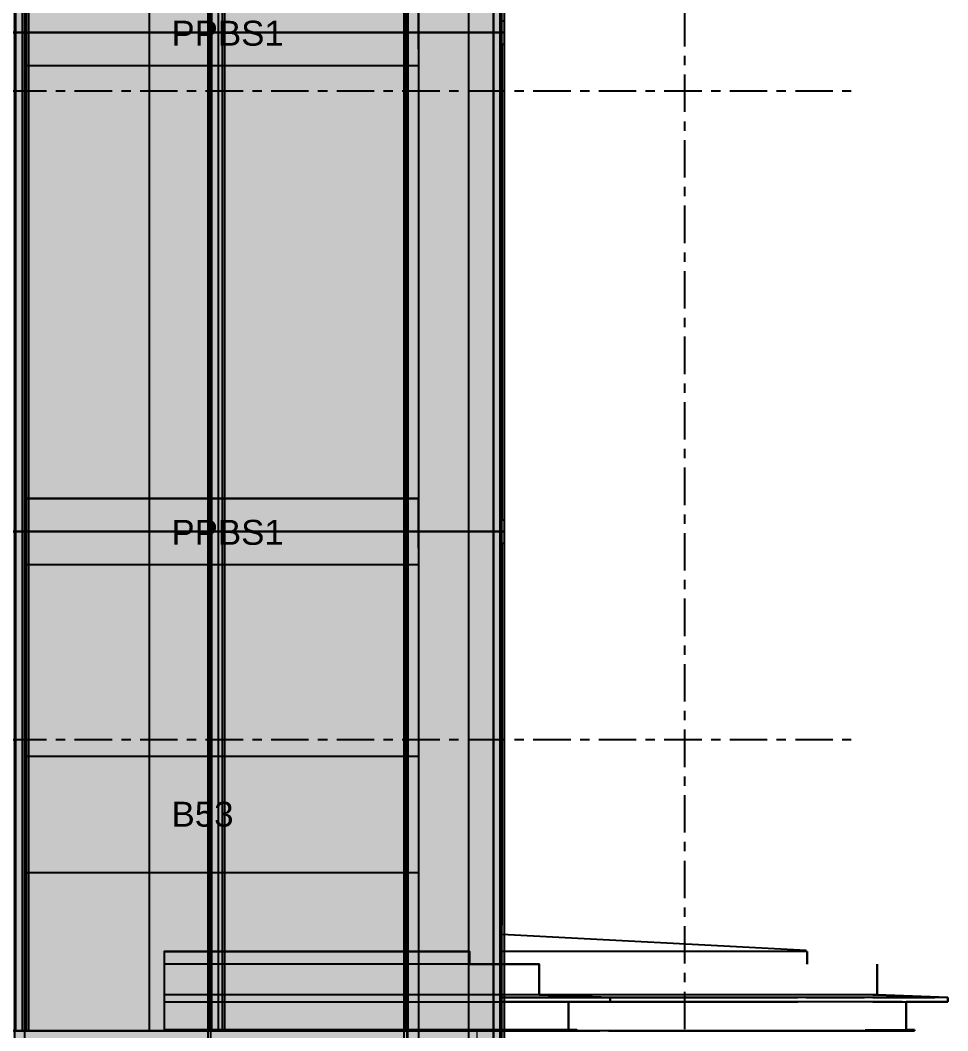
# Model space of a CAD drawing. Header units: millimetres. Extents: x 2519235 to 7246330, y 25937 to 201821.
# Drawn here: x 2969265 to 2974839, y 105290 to 111364 of the extents above; entities that cross this region are included whole.
import ezdxf
from ezdxf.enums import TextEntityAlignment as Align
from ezdxf.xclip import XClip

# ---------------------------------------------------------------- set-up
doc = ezdxf.new("R2010")
doc.units = ezdxf.units.MM
doc.header["$XCLIPFRAME"] = 0
doc.set_wipeout_variables(frame=1)
doc.linetypes.add('TA_GL_000.90000', pattern=[2.475, 0.9, -0.225, 0.225, -0.225, 0.9])
for name, color, linetype in [('000 - 0_HIDE_OBJ_FRAMING_DEF_SUB_1', 7, 'Continuous'), ('000 - 0_SYM_DWG_GRID-BUBBLE_MAIN_COLOR_1', 7, 'Continuous'), ('000 - 0_SYM_DWG_GRIDLINE_MAIN_COLOR_251', 7, 'Continuous'), ('000 - CONCRETE_COL_CUT_COLOR_1', 7, 'Continuous'), ('000 - CONCRETE_COL_HATCH_', 7, 'Continuous'), ('000 - CONCRETE_COL_WIPEOUT_', 7, 'Continuous'), ('000 - CONCRETE_PRECAST_MAIN_COLOR_1', 7, 'Continuous'), ('_Text-2', 7, 'Continuous'), ('_งานโครงสร้าง', 7, 'Continuous'), ('A-canopy', 7, 'Continuous'), ('A-GENM', 7, 'Continuous'), ('A-GLAZ-CURT', 7, 'Continuous')]:
    doc.layers.add(name, color=color, linetype=linetype)
doc.layers.add('P-SANR-FIXT', color=7, linetype='Continuous', lineweight=35)
doc.layers.add('WALL-E', color=7, linetype='Continuous', lineweight=25)
doc.styles.add('Arial', font='arial.ttf', dxfattribs={"height": 300})
doc.styles.add('Arial_5', font='arial.ttf', dxfattribs={"height": 3})
doc.styles.add('TA', font='', dxfattribs={"height": 4.5})
doc.styles.get('TA').set_extended_font_data('Cordia New')

# ---------------------------------------------------------------- blocks, each defined once
blk = doc.blocks.new('DPA_RF_CANOPY ENTRANCE STRUCTURE _ENT1_SIDE_I-Shape - Entrance 1_SIDE-29714629-ENTRANCE 1 - ELEVATION 1')
at = {"layer": '000 - 0_HIDE_OBJ_FRAMING_DEF_SUB_1', "color": 7}
for p, q in [((3019978.9, 105766.3), (3019972.8, 105766.6)), ((3019972.8, 105766.6), (3019978.9, 105766.3)), ((3019978.9, 105690), (3019978.9, 105766.3)), ((3019978.9, 105766.3), (3019978.9, 105690)), ((3020397.8, 105506.4), (3020397.8, 105690)), ((3020397.8, 105690), (3020397.8, 105506.4)), ((3019972.8, 105490), (3019922.8, 105490)), ((3019972.8, 105490), (3020322.8, 105490)), ((3020322.8, 105490), (3019972.8, 105490)), ((3020322.8, 105490), (3019972.8, 105490)), ((3019972.8, 105490), (3020322.8, 105490)), ((3020372.8, 105490), (3020322.8, 105490)), ((3020548.1, 105465), (3020372.8, 105465)), ((3020372.8, 105465), (3020548.1, 105465)), ((3020823.1, 105490), (3020397.8, 105506.4)), ((3020397.8, 105506.4), (3020823.1, 105490)), ((3020548.1, 105465), (3020523.1, 105465)), ((3020523.1, 105465), (3020548.1, 105465)), ((3020573, 105296), (3020573, 105465)), ((3020573, 105465), (3020823.1, 105465)), ((3020823.1, 105465), (3020573, 105465)), ((3020573, 105465), (3020573, 105296)), ((3020823.1, 105465), (3020823.1, 105490)), ((3020823.1, 105490), (3020823.1, 105465)), ((3020326.1, 105290), (3020623, 105290)), ((3020623, 105290), (3020326.1, 105290)), ((3020623, 105296), (3020573, 105296)), ((3020573, 105296), (3020623, 105296)), ((3020623, 105290), (3020623, 105296)), ((3020623, 105296), (3020623, 105290))]:
    blk.add_line(p, q, dxfattribs=at)
blk = doc.blocks.new('DPA_Curved type B - Curved Type B-V100-ENTRANCE 1 - ELEVATION 1')
at = {"layer": '000 - 0_HIDE_OBJ_FRAMING_DEF_SUB_1', "color": 7}
for p, q in [((3017942.8, 105290), (3018092.8, 105290)), ((3018092.8, 105290), (3017942.8, 105290)), ((3018092.8, 105290), (3018132.8, 105290)), ((3018132.8, 105290), (3018092.8, 105290)), ((3018092.8, 105290), (3018092.8, 102290)), ((3018092.8, 102290), (3018092.8, 105290)), ((3018092.8, 102290), (3018092.8, 105290)), ((3018092.8, 102290), (3018092.8, 105290)), ((3018132.8, 105290), (3018142.7, 105290)), ((3018142.7, 105290), (3018132.8, 105290)), ((3018142.7, 105290), (3018142.7, 105290)), ((3018142.7, 105290), (3018142.7, 105290)), ((3018142.8, 102290), (3018142.8, 105290)), ((3018142.8, 102290), (3018142.8, 105290)), ((3018142.8, 102290), (3018142.8, 105290)), ((3017942.8, 102290), (3018092.8, 102290)), ((3018092.8, 102290), (3017942.8, 102290)), ((3018092.8, 102290), (3018132.8, 102290)), ((3018132.8, 102290), (3018092.8, 102290)), ((3018132.8, 102290), (3018142.7, 102290)), ((3018142.7, 102290), (3018132.8, 102290)), ((3018142.7, 102290), (3018142.7, 102290)), ((3018142.7, 102290), (3018142.7, 102290))]:
    blk.add_line(p, q, dxfattribs=at)
blk = doc.blocks.new('DPA_Curved type A_Corner 2 - Curved Type A_corner 2-V53-ENTRANCE 1 - ELEVATION 1')
at = {"layer": '000 - 0_HIDE_OBJ_FRAMING_DEF_SUB_1', "color": 7}
for p, q in [((3018092.8, 108290), (3017942.8, 108290)), ((3017942.8, 108290), (3018092.8, 108290)), ((3018092.8, 108290), (3018132.8, 108290)), ((3018132.8, 108290), (3018092.8, 108290)), ((3018092.8, 108290), (3018092.8, 105290)), ((3018092.8, 105290), (3018092.8, 108290)), ((3018092.8, 105290), (3018092.8, 108290)), ((3018092.8, 105290), (3018092.8, 108290)), ((3018132.8, 108290), (3018142.8, 108290)), ((3018142.7, 108290), (3018132.8, 108290)), ((3018132.8, 105290), (3018132.8, 108290)), ((3018142.7, 108290), (3018142.7, 108290)), ((3018142.8, 105290), (3018142.8, 108290)), ((3018142.8, 105290), (3018142.8, 108290)), ((3018092.8, 105290), (3017942.8, 105290)), ((3017942.8, 105290), (3018092.8, 105290)), ((3018092.8, 105290), (3018132.8, 105290)), ((3018132.8, 105290), (3018092.8, 105290)), ((3018132.8, 105290), (3018142.7, 105290)), ((3018142.8, 105290), (3018132.8, 105290)), ((3018142.7, 105290), (3018142.7, 105290))]:
    blk.add_line(p, q, dxfattribs=at)
blk = doc.blocks.new('DPA_Curved type C_Left - Curved Type C_Left-V87-ENTRANCE 1 - ELEVATION 1')
at = {"layer": '000 - 0_HIDE_OBJ_FRAMING_DEF_SUB_1', "color": 7}
for p, q in [((3015160.2, 108290), (3015222.8, 108290)), ((3015222.8, 108290), (3015262.4, 108290)), ((3015222.8, 105290), (3015222.8, 108290)), ((3015262.4, 108290), (3015287.2, 108290)), ((3015262.4, 105290), (3015262.4, 108290)), ((3015287.2, 108290), (3015301.2, 108290)), ((3015287.2, 105290), (3015287.2, 108290)), ((3015301.2, 108290), (3016026.5, 108290)), ((3015301.2, 105290), (3015301.2, 108290)), ((3016308.2, 108290), (3015336.5, 108290)), ((3016026.5, 108290), (3016385.2, 108290)), ((3016026.5, 105290), (3016026.5, 108290)), ((3016401, 108290), (3016308.2, 108290)), ((3016386.8, 108290), (3016362.1, 108290)), ((3016362.1, 108290), (3016401, 108290)), ((3016385.2, 108290), (3016386.8, 108290)), ((3016385.2, 105290), (3016385.2, 108290)), ((3016386.8, 105290), (3016386.8, 108290)), ((3016401, 105290), (3016401, 108290)), ((3015222.8, 105290), (3015160.2, 105290)), ((3015262.4, 105290), (3015222.8, 105290)), ((3015287.2, 105290), (3015262.4, 105290)), ((3015301.2, 105290), (3015287.2, 105290)), ((3016026.5, 105290), (3015301.2, 105290)), ((3015336.5, 105290), (3016308.2, 105290)), ((3016309.9, 105290), (3016026.5, 105290)), ((3016308.2, 105290), (3016401, 105290)), ((3016385.2, 105290), (3016311, 105290)), ((3016401, 105290), (3016362.1, 105290)), ((3016362.1, 105290), (3016386.8, 105290)), ((3016386.8, 105290), (3016385.2, 105290))]:
    blk.add_line(p, q, dxfattribs=at)
blk = doc.blocks.new('DPA_Curved type A - Curved Type A-V89-ENTRANCE 1 - ELEVATION 1')
at = {"layer": '000 - 0_HIDE_OBJ_FRAMING_DEF_SUB_1', "color": 7}
for p, q in [((3017486.4, 108290), (3016308.2, 108290)), ((3016308.2, 108290), (3016401, 108290)), ((3016401, 108290), (3016440.3, 108290)), ((3016401, 105290), (3016401, 108290)), ((3016440.3, 108290), (3016465, 108290)), ((3016440.3, 105290), (3016440.3, 108290)), ((3016465, 108290), (3016479.1, 108290)), ((3016465, 105290), (3016465, 108290)), ((3016479.1, 108290), (3017563, 108290)), ((3016479.1, 105290), (3016479.1, 108290)), ((3017579.2, 108290), (3017486.4, 108290)), ((3017564.7, 108290), (3017539.9, 108290)), ((3017539.9, 108290), (3017579.2, 108290)), ((3017563, 108290), (3017564.7, 108290)), ((3017563, 105290), (3017563, 108290)), ((3017564.7, 105290), (3017564.7, 108290)), ((3017579.2, 108290), (3017579.2, 105290)), ((3016401, 105290), (3016308.2, 105290)), ((3016308.2, 105290), (3017486.4, 105290)), ((3016440.3, 105290), (3016401, 105290)), ((3016465, 105290), (3016440.3, 105290)), ((3016479.1, 105290), (3016465, 105290)), ((3017563, 105290), (3016479.1, 105290)), ((3017486.4, 105290), (3017579.2, 105290)), ((3017579.2, 105290), (3017539.9, 105290)), ((3017539.9, 105290), (3017564.7, 105290)), ((3017564.7, 105290), (3017563, 105290))]:
    blk.add_line(p, q, dxfattribs=at)
blk = doc.blocks.new('DPA_Curved type A - Curved Type A-V51-ENTRANCE 1 - ELEVATION 1')
at = {"layer": '000 - 0_HIDE_OBJ_FRAMING_DEF_SUB_1', "color": 7}
for p, q in [((3017486.4, 111290), (3016308.2, 111290)), ((3016308.2, 111290), (3016401, 111290)), ((3016401, 111290), (3016440.3, 111290)), ((3016401, 108290), (3016401, 111290)), ((3016440.3, 111290), (3016465, 111290)), ((3016440.3, 108290), (3016440.3, 111290)), ((3016465, 111290), (3016479.1, 111290)), ((3016465, 108290), (3016465, 111290)), ((3016479.1, 111290), (3017563, 111290)), ((3016479.1, 108290), (3016479.1, 111290)), ((3017579.2, 111290), (3017486.4, 111290)), ((3017564.7, 111290), (3017539.9, 111290)), ((3017539.9, 111290), (3017579.2, 111290)), ((3017563, 111290), (3017564.7, 111290)), ((3017563, 108290), (3017563, 111290)), ((3017564.7, 108290), (3017564.7, 111290)), ((3017579.2, 111290), (3017579.2, 108290)), ((3016401, 108290), (3016308.2, 108290)), ((3016308.2, 108290), (3017486.4, 108290)), ((3016440.3, 108290), (3016401, 108290)), ((3016465, 108290), (3016440.3, 108290)), ((3016479.1, 108290), (3016465, 108290)), ((3017563, 108290), (3016479.1, 108290)), ((3017486.4, 108290), (3017579.2, 108290)), ((3017579.2, 108290), (3017539.9, 108290)), ((3017539.9, 108290), (3017564.7, 108290)), ((3017564.7, 108290), (3017563, 108290))]:
    blk.add_line(p, q, dxfattribs=at)
blk = doc.blocks.new('DPA_Curved type A_Corner 2 - Curved Type A_corner 2-V54-ENTRANCE 1 - ELEVATION 1')
at = {"layer": '000 - 0_HIDE_OBJ_FRAMING_DEF_SUB_1', "color": 7}
for p, q in [((3018092.7, 111290), (3017942.7, 111290)), ((3017942.7, 111290), (3018092.7, 111290)), ((3018092.7, 111290), (3018132.7, 111290)), ((3018132.7, 111290), (3018092.7, 111290)), ((3018092.7, 111290), (3018092.7, 108290)), ((3018092.7, 108290), (3018092.7, 111290)), ((3018092.7, 108290), (3018092.7, 111290)), ((3018092.7, 108290), (3018092.7, 111290)), ((3018132.7, 111290), (3018142.7, 111290)), ((3018142.7, 111290), (3018132.7, 111290)), ((3018132.7, 108290), (3018132.7, 111290)), ((3018142.7, 111290), (3018142.7, 111290)), ((3018142.7, 108290), (3018142.7, 111290)), ((3018142.7, 108290), (3018142.7, 111290)), ((3018092.7, 108290), (3017942.7, 108290)), ((3017942.7, 108290), (3018092.7, 108290)), ((3018092.7, 108290), (3018132.7, 108290)), ((3018132.7, 108290), (3018092.7, 108290)), ((3018132.7, 108290), (3018142.7, 108290)), ((3018142.7, 108290), (3018132.7, 108290)), ((3018142.7, 108290), (3018142.7, 108290))]:
    blk.add_line(p, q, dxfattribs=at)
blk = doc.blocks.new('DPA_Curved type A_Corner 2 - Curved Type A_corner 2-V55-ENTRANCE 1 - ELEVATION 1')
at = {"layer": '000 - 0_HIDE_OBJ_FRAMING_DEF_SUB_1', "color": 7}
for p, q in [((3018092.8, 114690), (3017942.8, 114690)), ((3017942.8, 114690), (3018092.8, 114690)), ((3018092.8, 114690), (3018132.8, 114690)), ((3018132.8, 114690), (3018092.8, 114690)), ((3018092.8, 114690), (3018092.8, 111290)), ((3018092.8, 111290), (3018092.8, 114690)), ((3018092.8, 111290), (3018092.8, 114690)), ((3018092.8, 111290), (3018092.8, 114690)), ((3018132.8, 114690), (3018142.8, 114690)), ((3018142.7, 114690), (3018132.8, 114690)), ((3018132.8, 111290), (3018132.8, 114690)), ((3018142.7, 114690), (3018142.7, 114690)), ((3018142.8, 111290), (3018142.8, 114690)), ((3018142.8, 111290), (3018142.8, 114690)), ((3018092.8, 111290), (3017942.8, 111290)), ((3017942.8, 111290), (3018092.8, 111290)), ((3018092.8, 111290), (3018132.8, 111290)), ((3018132.8, 111290), (3018092.8, 111290)), ((3018132.8, 111290), (3018142.7, 111290)), ((3018142.8, 111290), (3018132.8, 111290)), ((3018142.7, 111290), (3018142.7, 111290))]:
    blk.add_line(p, q, dxfattribs=at)
blk = doc.blocks.new('DPA-AR_FIN 11 - FIN 06-18716774-ENTRANCE 1 - ELEVATION 1')
at = {"layer": '000 - 0_HIDE_OBJ_FRAMING_DEF_SUB_1', "color": 7}
for p, q in [((3018146.7, 108365), (3018142.7, 108365)), ((3018146.7, 108355), (3018146.7, 108365)), ((3018142.7, 108355), (3018146.7, 108355)), ((3018146.7, 108225), (3018142.8, 108225)), ((3018142.8, 108215), (3018146.7, 108215)), ((3018146.7, 108215), (3018146.7, 108225))]:
    blk.add_line(p, q, dxfattribs=at)
at = {"layer": '000 - 0_HIDE_OBJ_FRAMING_DEF_SUB_1', "color": 7, "lineweight": 9}
for p, q in [((3018142.7, 108365), (3018146.7, 108365)), ((3018146.7, 108365), (3018146.7, 108355)), ((3018146.7, 108355), (3018142.7, 108355)), ((3018146.7, 108225), (3018142.8, 108225)), ((3018142.8, 108215), (3018146.7, 108215)), ((3018146.7, 108215), (3018146.7, 108225))]:
    blk.add_line(p, q, dxfattribs=at)
blk = doc.blocks.new('DPA_Curved type C_Left - Curved Type C_Left-V58-ENTRANCE 1 - ELEVATION 1')
at = {"layer": '000 - 0_HIDE_OBJ_FRAMING_DEF_SUB_1', "color": 7}
for p, q in [((3016308.2, 114690), (3015129.9, 114690)), ((3015129.9, 114690), (3015222.8, 114690)), ((3015222.8, 114690), (3015262.4, 114690)), ((3015222.8, 111290), (3015222.8, 114690)), ((3015262.4, 114690), (3015287.2, 114690)), ((3015262.4, 111290), (3015262.4, 114690)), ((3015287.2, 114690), (3015301.2, 114690)), ((3015287.2, 111290), (3015287.2, 114690)), ((3015301.2, 114690), (3016026.5, 114690)), ((3015301.2, 111290), (3015301.2, 114690)), ((3016026.5, 114690), (3016385.2, 114690)), ((3016026.5, 111290), (3016026.5, 114690)), ((3016401, 114690), (3016308.2, 114690)), ((3016386.8, 114690), (3016362.1, 114690)), ((3016362.1, 114690), (3016401, 114690)), ((3016385.2, 114690), (3016386.8, 114690)), ((3016385.2, 111290), (3016385.2, 114690)), ((3016386.8, 111290), (3016386.8, 114690)), ((3016401, 111290), (3016401, 114690)), ((3015222.8, 111290), (3015160.2, 111290)), ((3015262.4, 111290), (3015222.8, 111290)), ((3015287.2, 111290), (3015262.4, 111290)), ((3015301.2, 111290), (3015287.2, 111290)), ((3016026.5, 111290), (3015301.2, 111290)), ((3015336.5, 111290), (3016308.2, 111290)), ((3016385.2, 111290), (3016026.5, 111290)), ((3016308.2, 111290), (3016401, 111290)), ((3016401, 111290), (3016362.1, 111290)), ((3016362.1, 111290), (3016386.8, 111290)), ((3016386.8, 111290), (3016385.2, 111290))]:
    blk.add_line(p, q, dxfattribs=at)
blk = doc.blocks.new('DPA_Curved type A - Curved Type A-31239852-ENTRANCE 1 - ELEVATION 1')
at = {"layer": '000 - 0_HIDE_OBJ_FRAMING_DEF_SUB_1', "color": 7}
for p, q in [((3017486.4, 114690), (3016308.2, 114690)), ((3016308.2, 114690), (3016401, 114690)), ((3016401, 114690), (3016440.3, 114690)), ((3016401, 111290), (3016401, 114690)), ((3016440.3, 114690), (3016465, 114690)), ((3016440.3, 111290), (3016440.3, 114690)), ((3016465, 114690), (3016479.1, 114690)), ((3016465, 111290), (3016465, 114690)), ((3016479.1, 114690), (3017563, 114690)), ((3016479.1, 111290), (3016479.1, 114690)), ((3017579.2, 114690), (3017486.4, 114690)), ((3017564.7, 114690), (3017539.9, 114690)), ((3017539.9, 114690), (3017579.2, 114690)), ((3017563, 114690), (3017564.7, 114690)), ((3017563, 111290), (3017563, 114690)), ((3017564.7, 111290), (3017564.7, 114690)), ((3017579.2, 114690), (3017579.2, 111290)), ((3016401, 111290), (3016308.2, 111290)), ((3016308.2, 111290), (3017486.4, 111290)), ((3016440.3, 111290), (3016401, 111290)), ((3016465, 111290), (3016440.3, 111290)), ((3016479.1, 111290), (3016465, 111290)), ((3017563, 111290), (3016479.1, 111290)), ((3017486.4, 111290), (3017579.2, 111290)), ((3017579.2, 111290), (3017539.9, 111290)), ((3017539.9, 111290), (3017564.7, 111290)), ((3017564.7, 111290), (3017563, 111290))]:
    blk.add_line(p, q, dxfattribs=at)
blk = doc.blocks.new('DPA_CP_Entrance Louver Grill Vertical - Louver Grill Vertical Z-V4-ENTRANCE 1 - ELEVATION 1')
at = {"layer": '000 - 0_HIDE_OBJ_FRAMING_DEF_SUB_1', "color": 7}
for p, q in [((3018142.7, 111215), (3018142.7, 108365)), ((3018142.7, 111215), (3018142.7, 108365)), ((3018142.7, 108365), (3018142.7, 111215)), ((3018142.7, 108365), (3018142.7, 111215))]:
    blk.add_line(p, q, dxfattribs=at)
blk = doc.blocks.new('DPA_CP_Entrance Louver Grill Vertical - Louver Grill Vertical Z-28692991-ENTRANCE 1 - ELEVATION 1')
at = {"layer": '000 - 0_HIDE_OBJ_FRAMING_DEF_SUB_1', "color": 7}
for p, q in [((3018142.7, 111215), (3018142.7, 108365)), ((3018142.7, 111215), (3018142.7, 108365)), ((3018142.7, 108365), (3018142.7, 111215)), ((3018142.7, 108365), (3018142.7, 111215))]:
    blk.add_line(p, q, dxfattribs=at)
blk = doc.blocks.new('GM_Louver Grill Vertical Z1 - Z Profile-27945101-ENTRANCE 1 - ELEVATION 1')
at = {"layer": '000 - 0_HIDE_OBJ_FRAMING_DEF_SUB_1', "color": 7}
blk.add_line((3018142.7, 108365), (3018142.7, 111215), dxfattribs=at)
at = {"layer": '000 - 0_HIDE_OBJ_FRAMING_DEF_SUB_1', "color": 7, "lineweight": 9}
blk.add_line((3018142.7, 108365), (3018142.7, 111215), dxfattribs=at)
blk.add_line((3018142.7, 108365), (3018142.7, 111215), dxfattribs=at)
blk = doc.blocks.new('DPA_Curved type B - Curved Type B-V35-ENTRANCE 1 - ELEVATION 1')
at = {"layer": '000 - 0_HIDE_OBJ_FRAMING_DEF_SUB_1', "color": 7}
for p, q in [((3017942.8, 108290), (3018092.8, 108290)), ((3018092.8, 108290), (3017942.8, 108290)), ((3018092.8, 108290), (3018132.8, 108290)), ((3018132.8, 108290), (3018092.8, 108290)), ((3018092.8, 108290), (3018092.8, 105690)), ((3018092.8, 105290), (3018092.8, 108290)), ((3018092.8, 105290), (3018092.8, 108290)), ((3018092.8, 105690), (3018092.8, 108290)), ((3018132.8, 108290), (3018142.7, 108290)), ((3018142.7, 108290), (3018132.8, 108290)), ((3018142.7, 108290), (3018142.7, 108290)), ((3018142.7, 108290), (3018142.7, 108290)), ((3018142.8, 105290), (3018142.8, 108290)), ((3018142.8, 105290), (3018142.8, 108290)), ((3018142.8, 105690), (3018142.8, 108290)), ((3017942.8, 105290), (3018092.8, 105290)), ((3018092.8, 105290), (3017942.8, 105290)), ((3018092.8, 105290), (3018132.8, 105290)), ((3018132.8, 105290), (3018092.8, 105290)), ((3018132.8, 105290), (3018142.7, 105290)), ((3018142.7, 105290), (3018132.8, 105290)), ((3018142.7, 105290), (3018142.7, 105290)), ((3018142.7, 105290), (3018142.7, 105290))]:
    blk.add_line(p, q, dxfattribs=at)
blk = doc.blocks.new('DPA_Curved type B - Curved Type B-V36-ENTRANCE 1 - ELEVATION 1')
at = {"layer": '000 - 0_HIDE_OBJ_FRAMING_DEF_SUB_1', "color": 7}
for p, q in [((3017942.7, 111290), (3018092.7, 111290)), ((3018092.7, 111290), (3018132.7, 111290)), ((3018092.7, 108290), (3018092.7, 111290)), ((3018092.7, 108290), (3018092.7, 111290)), ((3018132.7, 111290), (3018142.7, 111290)), ((3018142.7, 111290), (3018142.7, 111290)), ((3018142.7, 111290), (3018142.7, 111290)), ((3018142.7, 108290), (3018142.7, 111290)), ((3018142.7, 108290), (3018142.7, 111290)), ((3018142.7, 108290), (3018142.7, 111290)), ((3018092.7, 108290), (3017942.7, 108290)), ((3018132.7, 108290), (3018092.7, 108290)), ((3018142.7, 108290), (3018132.7, 108290)), ((3018142.7, 108290), (3018142.7, 108290)), ((3018142.7, 108290), (3018142.7, 108290))]:
    blk.add_line(p, q, dxfattribs=at)
blk = doc.blocks.new('DPA_Curved type C_Left - Curved Type C_Left-31496682-ENTRANCE 1 - ELEVATION 1')
at = {"layer": '000 - 0_HIDE_OBJ_FRAMING_DEF_SUB_1', "color": 7}
for p, q in [((3015160.2, 111290), (3015222.8, 111290)), ((3015222.8, 111290), (3015262.4, 111290)), ((3015222.8, 108290), (3015222.8, 111290)), ((3015262.4, 111290), (3015287.2, 111290)), ((3015262.4, 108290), (3015262.4, 111290)), ((3015287.2, 111290), (3015301.2, 111290)), ((3015287.2, 108290), (3015287.2, 111290)), ((3015301.2, 111290), (3016026.5, 111290)), ((3015301.2, 108290), (3015301.2, 111290)), ((3016308.2, 111290), (3015336.5, 111290)), ((3016026.5, 111290), (3016385.2, 111290)), ((3016026.5, 108290), (3016026.5, 111290)), ((3016401, 111290), (3016308.2, 111290)), ((3016386.8, 111290), (3016362.1, 111290)), ((3016362.1, 111290), (3016401, 111290)), ((3016385.2, 111290), (3016386.8, 111290)), ((3016385.2, 108290), (3016385.2, 111290)), ((3016386.8, 108290), (3016386.8, 111290)), ((3016401, 108290), (3016401, 111290)), ((3015222.8, 108290), (3015160.2, 108290)), ((3015262.4, 108290), (3015222.8, 108290)), ((3015287.2, 108290), (3015262.4, 108290)), ((3015301.2, 108290), (3015287.2, 108290)), ((3016026.5, 108290), (3015301.2, 108290)), ((3015336.5, 108290), (3016308.2, 108290)), ((3016385.2, 108290), (3016026.5, 108290)), ((3016308.2, 108290), (3016401, 108290)), ((3016401, 108290), (3016362.1, 108290)), ((3016362.1, 108290), (3016386.8, 108290)), ((3016386.8, 108290), (3016385.2, 108290))]:
    blk.add_line(p, q, dxfattribs=at)
blk = doc.blocks.new('DPA_Curved type B - Curved Type B-31237764-ENTRANCE 1 - ELEVATION 1')
at = {"layer": '000 - 0_HIDE_OBJ_FRAMING_DEF_SUB_1', "color": 7}
for p, q in [((3017942.8, 114690), (3018092.8, 114690)), ((3018092.8, 114690), (3018132.8, 114690)), ((3018092.8, 111290), (3018092.8, 114690)), ((3018092.8, 111290), (3018092.8, 114690)), ((3018132.8, 114690), (3018142.7, 114690)), ((3018142.7, 114690), (3018142.7, 114690)), ((3018142.7, 114690), (3018142.7, 114690)), ((3018142.8, 111290), (3018142.8, 114690)), ((3018142.8, 111290), (3018142.8, 114690)), ((3018142.8, 111290), (3018142.8, 114690)), ((3018092.8, 111290), (3017942.8, 111290)), ((3018132.8, 111290), (3018092.8, 111290)), ((3018142.7, 111290), (3018132.8, 111290)), ((3018142.7, 111290), (3018142.7, 111290)), ((3018142.7, 111290), (3018142.7, 111290))]:
    blk.add_line(p, q, dxfattribs=at)
blk = doc.blocks.new('DPA_CP_Entrance Louver Grill Vertical - Louver Grill Vertical Z-28693438-ENTRANCE 1 - ELEVATION 1')
at = {"layer": '000 - 0_HIDE_OBJ_FRAMING_DEF_SUB_1', "color": 7}
for p, q in [((3018142.7, 108215), (3018142.7, 105925)), ((3018142.7, 105925), (3018142.7, 108215))]:
    blk.add_line(p, q, dxfattribs=at)
blk = doc.blocks.new('GM_Louver Grill Vertical Z1 - Z Profile-28693504-ENTRANCE 1 - ELEVATION 1')
at = {"layer": '000 - 0_HIDE_OBJ_FRAMING_DEF_SUB_1', "color": 7}
blk.add_line((3018140.7, 105925), (3018140.7, 108215), dxfattribs=at)
blk = doc.blocks.new('GM_Louver Grill Vertical Z1 - Z Profile-V139-ENTRANCE 1 - ELEVATION 1')
at = {"layer": '000 - 0_HIDE_OBJ_FRAMING_DEF_SUB_1', "color": 7}
blk.add_line((3018140.7, 105925), (3018140.7, 108215), dxfattribs=at)
blk.add_line((3018140.7, 105925), (3018140.7, 108215), dxfattribs=at)
blk = doc.blocks.new('DPA-AR_FIN 10 - FIN 06-12314805-ENTRANCE 1 - ELEVATION 1')
at = {"layer": '000 - 0_HIDE_OBJ_FRAMING_DEF_SUB_1', "color": 7}
for p, q in [((3018146.8, 111365), (3018142.8, 111365)), ((3018142.8, 111355), (3018146.8, 111355)), ((3018146.8, 111355), (3018146.8, 111365)), ((3018146.8, 111225), (3018142.7, 111225)), ((3018146.8, 111215), (3018146.8, 111225)), ((3018142.7, 111215), (3018146.8, 111215))]:
    blk.add_line(p, q, dxfattribs=at)
at = {"layer": '000 - 0_HIDE_OBJ_FRAMING_DEF_SUB_1', "color": 7, "lineweight": 9}
for p, q in [((3018146.8, 111365), (3018146.8, 111355)), ((3018146.8, 111215), (3018146.8, 111225))]:
    blk.add_line(p, q, dxfattribs=at)
blk = doc.blocks.new('W-1-PP17-ENT1_REV02_20260415-155428_PP17_ENT1_EX_ELE1')
at = {"layer": '000 - 0_HIDE_OBJ_FRAMING_DEF_SUB_1', "color": 7, "lineweight": 9}
for p, q in [((16636.3, 114690), (16636.3, 111290)), ((17149.8, 111290), (17149.8, 114690)), ((16574.4, 111290), (17049.8, 111290)), ((17049.8, 111290), (16574.4, 111290)), ((16636.3, 111290), (16636.3, 108290)), ((17149.8, 111290), (17049.8, 111290)), ((17049.8, 111290), (17149.8, 111290)), ((17149.8, 108290), (17149.8, 111290)), ((17049.8, 108290), (16574.4, 108290)), ((16574.4, 108290), (17049.9, 108290)), ((16636.3, 108290), (16636.3, 105290)), ((17049.8, 108290), (17149.8, 108290)), ((17149.8, 108290), (17049.8, 108290)), ((17149.9, 108290), (17049.9, 108290)), ((17149.9, 105290), (17149.9, 108290)), ((17049.9, 105290), (16574.4, 105290)), ((16574.4, 105290), (17049.9, 105290)), ((16636.3, 105290), (16636.3, 102290)), ((17049.8, 105290), (17149.8, 105290)), ((17049.9, 105290), (17149.9, 105290)), ((17049.9, 105290), (17049.9, 102290))]:
    blk.add_line(p, q, dxfattribs=at)
at = {"layer": '000 - 0_HIDE_OBJ_FRAMING_DEF_SUB_1', "color": 7}
for p, q in [((19029.9, 105772.9), (17199.9, 105868.8)), ((19036, 105766.3), (17199.9, 105766.3)), ((19029.9, 105766.6), (19029.9, 105772.9)), ((19029.9, 105766.6), (19029.9, 105768.9)), ((19036, 105766.3), (19029.9, 105766.6)), ((19036, 105690), (19036, 105766.3)), ((19454.9, 105506.4), (19454.9, 105690)), ((19454.9, 105506.4), (17199.9, 105506.4)), ((19880.2, 105490), (17199.9, 105490)), ((17259.8, 105490), (17199.9, 105490)), ((17199.9, 105490), (17259.8, 105490)), ((17199.9, 105465), (17284.8, 105465)), ((17199.9, 105465), (17284.8, 105465)), ((19429.9, 105465), (17199.9, 105465)), ((19605.2, 105465), (17199.9, 105465)), ((17259.8, 105490), (17459.8, 105490)), ((17434.7, 105465), (18979.9, 105465)), ((17434.7, 105465), (18979.9, 105465)), ((19029.9, 105490), (17459.8, 105490)), ((17459.8, 105490), (18979.9, 105490)), ((19429.9, 105506.4), (19451.9, 105506.4)), ((19429.9, 105490), (19802.6, 105490)), ((19880.2, 105490), (19454.9, 105506.4)), ((19605.2, 105465), (19627.1, 105465)), ((19605.2, 105465), (19627.1, 105465)), ((19630.1, 105296), (19630.1, 105465)), ((19630.1, 105465), (19880.2, 105465)), ((19880.2, 105465), (19880.2, 105490)), ((19380.1, 105290), (16999.9, 105290)), ((16999.9, 105290), (17788.8, 105290)), ((17840.8, 105290), (19680.1, 105290)), ((19384, 105296), (19627.2, 105296)), ((19384, 105296), (19627.2, 105296)), ((19630.1, 105296), (19680.1, 105296)), ((19680.1, 105290), (19680.1, 105296))]:
    blk.add_line(p, q, dxfattribs=at)
at = {"layer": 'A-GENM', "color": 7}
for name in ['GM_Louver Grill Vertical Z1 - Z Profile-27945101-ENTRANCE 1 - ELEVATION 1', 'GM_Louver Grill Vertical Z1 - Z Profile-27945101-ENTRANCE 1 - ELEVATION 1', 'GM_Louver Grill Vertical Z1 - Z Profile-27945101-ENTRANCE 1 - ELEVATION 1', 'GM_Louver Grill Vertical Z1 - Z Profile-27945101-ENTRANCE 1 - ELEVATION 1', 'GM_Louver Grill Vertical Z1 - Z Profile-27945101-ENTRANCE 1 - ELEVATION 1', 'GM_Louver Grill Vertical Z1 - Z Profile-27945101-ENTRANCE 1 - ELEVATION 1', 'GM_Louver Grill Vertical Z1 - Z Profile-27945101-ENTRANCE 1 - ELEVATION 1', 'GM_Louver Grill Vertical Z1 - Z Profile-27945101-ENTRANCE 1 - ELEVATION 1', 'GM_Louver Grill Vertical Z1 - Z Profile-27945101-ENTRANCE 1 - ELEVATION 1', 'GM_Louver Grill Vertical Z1 - Z Profile-27945101-ENTRANCE 1 - ELEVATION 1', 'GM_Louver Grill Vertical Z1 - Z Profile-27945101-ENTRANCE 1 - ELEVATION 1', 'GM_Louver Grill Vertical Z1 - Z Profile-27945101-ENTRANCE 1 - ELEVATION 1', 'GM_Louver Grill Vertical Z1 - Z Profile-27945101-ENTRANCE 1 - ELEVATION 1', 'GM_Louver Grill Vertical Z1 - Z Profile-27945101-ENTRANCE 1 - ELEVATION 1', 'GM_Louver Grill Vertical Z1 - Z Profile-27945101-ENTRANCE 1 - ELEVATION 1', 'GM_Louver Grill Vertical Z1 - Z Profile-27945101-ENTRANCE 1 - ELEVATION 1', 'GM_Louver Grill Vertical Z1 - Z Profile-27945101-ENTRANCE 1 - ELEVATION 1', 'GM_Louver Grill Vertical Z1 - Z Profile-27945101-ENTRANCE 1 - ELEVATION 1', 'GM_Louver Grill Vertical Z1 - Z Profile-27945101-ENTRANCE 1 - ELEVATION 1', 'GM_Louver Grill Vertical Z1 - Z Profile-27945101-ENTRANCE 1 - ELEVATION 1', 'GM_Louver Grill Vertical Z1 - Z Profile-27945101-ENTRANCE 1 - ELEVATION 1', 'GM_Louver Grill Vertical Z1 - Z Profile-27945101-ENTRANCE 1 - ELEVATION 1', 'GM_Louver Grill Vertical Z1 - Z Profile-27945101-ENTRANCE 1 - ELEVATION 1', 'GM_Louver Grill Vertical Z1 - Z Profile-27945101-ENTRANCE 1 - ELEVATION 1', 'GM_Louver Grill Vertical Z1 - Z Profile-27945101-ENTRANCE 1 - ELEVATION 1', 'GM_Louver Grill Vertical Z1 - Z Profile-27945101-ENTRANCE 1 - ELEVATION 1', 'GM_Louver Grill Vertical Z1 - Z Profile-27945101-ENTRANCE 1 - ELEVATION 1', 'GM_Louver Grill Vertical Z1 - Z Profile-27945101-ENTRANCE 1 - ELEVATION 1', 'GM_Louver Grill Vertical Z1 - Z Profile-27945101-ENTRANCE 1 - ELEVATION 1', 'GM_Louver Grill Vertical Z1 - Z Profile-27945101-ENTRANCE 1 - ELEVATION 1', 'GM_Louver Grill Vertical Z1 - Z Profile-27945101-ENTRANCE 1 - ELEVATION 1', 'GM_Louver Grill Vertical Z1 - Z Profile-27945101-ENTRANCE 1 - ELEVATION 1', 'GM_Louver Grill Vertical Z1 - Z Profile-27945101-ENTRANCE 1 - ELEVATION 1', 'GM_Louver Grill Vertical Z1 - Z Profile-27945101-ENTRANCE 1 - ELEVATION 1', 'GM_Louver Grill Vertical Z1 - Z Profile-27945101-ENTRANCE 1 - ELEVATION 1', 'GM_Louver Grill Vertical Z1 - Z Profile-27945101-ENTRANCE 1 - ELEVATION 1', 'GM_Louver Grill Vertical Z1 - Z Profile-27945101-ENTRANCE 1 - ELEVATION 1', 'GM_Louver Grill Vertical Z1 - Z Profile-27945101-ENTRANCE 1 - ELEVATION 1', 'GM_Louver Grill Vertical Z1 - Z Profile-27945101-ENTRANCE 1 - ELEVATION 1', 'GM_Louver Grill Vertical Z1 - Z Profile-27945101-ENTRANCE 1 - ELEVATION 1', 'GM_Louver Grill Vertical Z1 - Z Profile-27945101-ENTRANCE 1 - ELEVATION 1', 'GM_Louver Grill Vertical Z1 - Z Profile-27945101-ENTRANCE 1 - ELEVATION 1', 'GM_Louver Grill Vertical Z1 - Z Profile-27945101-ENTRANCE 1 - ELEVATION 1', 'GM_Louver Grill Vertical Z1 - Z Profile-27945101-ENTRANCE 1 - ELEVATION 1', 'GM_Louver Grill Vertical Z1 - Z Profile-27945101-ENTRANCE 1 - ELEVATION 1', 'GM_Louver Grill Vertical Z1 - Z Profile-27945101-ENTRANCE 1 - ELEVATION 1', 'GM_Louver Grill Vertical Z1 - Z Profile-27945101-ENTRANCE 1 - ELEVATION 1', 'GM_Louver Grill Vertical Z1 - Z Profile-27945101-ENTRANCE 1 - ELEVATION 1', 'GM_Louver Grill Vertical Z1 - Z Profile-27945101-ENTRANCE 1 - ELEVATION 1', 'GM_Louver Grill Vertical Z1 - Z Profile-27945101-ENTRANCE 1 - ELEVATION 1', 'GM_Louver Grill Vertical Z1 - Z Profile-27945101-ENTRANCE 1 - ELEVATION 1', 'GM_Louver Grill Vertical Z1 - Z Profile-27945101-ENTRANCE 1 - ELEVATION 1', 'GM_Louver Grill Vertical Z1 - Z Profile-27945101-ENTRANCE 1 - ELEVATION 1', 'GM_Louver Grill Vertical Z1 - Z Profile-27945101-ENTRANCE 1 - ELEVATION 1', 'GM_Louver Grill Vertical Z1 - Z Profile-27945101-ENTRANCE 1 - ELEVATION 1', 'GM_Louver Grill Vertical Z1 - Z Profile-27945101-ENTRANCE 1 - ELEVATION 1', 'GM_Louver Grill Vertical Z1 - Z Profile-27945101-ENTRANCE 1 - ELEVATION 1', 'GM_Louver Grill Vertical Z1 - Z Profile-27945101-ENTRANCE 1 - ELEVATION 1', 'GM_Louver Grill Vertical Z1 - Z Profile-27945101-ENTRANCE 1 - ELEVATION 1', 'GM_Louver Grill Vertical Z1 - Z Profile-27945101-ENTRANCE 1 - ELEVATION 1', 'GM_Louver Grill Vertical Z1 - Z Profile-27945101-ENTRANCE 1 - ELEVATION 1', 'GM_Louver Grill Vertical Z1 - Z Profile-27945101-ENTRANCE 1 - ELEVATION 1', 'GM_Louver Grill Vertical Z1 - Z Profile-27945101-ENTRANCE 1 - ELEVATION 1', 'GM_Louver Grill Vertical Z1 - Z Profile-27945101-ENTRANCE 1 - ELEVATION 1', 'GM_Louver Grill Vertical Z1 - Z Profile-27945101-ENTRANCE 1 - ELEVATION 1', 'GM_Louver Grill Vertical Z1 - Z Profile-27945101-ENTRANCE 1 - ELEVATION 1', 'GM_Louver Grill Vertical Z1 - Z Profile-27945101-ENTRANCE 1 - ELEVATION 1', 'GM_Louver Grill Vertical Z1 - Z Profile-27945101-ENTRANCE 1 - ELEVATION 1', 'GM_Louver Grill Vertical Z1 - Z Profile-27945101-ENTRANCE 1 - ELEVATION 1', 'GM_Louver Grill Vertical Z1 - Z Profile-27945101-ENTRANCE 1 - ELEVATION 1', 'GM_Louver Grill Vertical Z1 - Z Profile-27945101-ENTRANCE 1 - ELEVATION 1', 'GM_Louver Grill Vertical Z1 - Z Profile-27945101-ENTRANCE 1 - ELEVATION 1', 'GM_Louver Grill Vertical Z1 - Z Profile-27945101-ENTRANCE 1 - ELEVATION 1', 'GM_Louver Grill Vertical Z1 - Z Profile-27945101-ENTRANCE 1 - ELEVATION 1', 'GM_Louver Grill Vertical Z1 - Z Profile-27945101-ENTRANCE 1 - ELEVATION 1', 'GM_Louver Grill Vertical Z1 - Z Profile-28693504-ENTRANCE 1 - ELEVATION 1', 'GM_Louver Grill Vertical Z1 - Z Profile-V139-ENTRANCE 1 - ELEVATION 1']:
    blk.add_blockref(name, (-3000942.9, 0), dxfattribs=at)
at = {"layer": 'A-GLAZ-CURT', "color": 7}
for name, p in [('DPA_Curved type C_Left - Curved Type C_Left-V58-ENTRANCE 1 - ELEVATION 1', (-3000942.9, 0)), ('DPA_Curved type A - Curved Type A-31239852-ENTRANCE 1 - ELEVATION 1', (-3000942.9, 0)), ('DPA_Curved type A_Corner 2 - Curved Type A_corner 2-V55-ENTRANCE 1 - ELEVATION 1', (-3000942.9, 0)), ('DPA_Curved type B - Curved Type B-31237764-ENTRANCE 1 - ELEVATION 1', (-3000942.9, 0)), ('DPA_Curved type C_Left - Curved Type C_Left-31496682-ENTRANCE 1 - ELEVATION 1', (-3000942.9, 0)), ('DPA_Curved type A - Curved Type A-V51-ENTRANCE 1 - ELEVATION 1', (-3000942.9, 0)), ('DPA_Curved type A_Corner 2 - Curved Type A_corner 2-V54-ENTRANCE 1 - ELEVATION 1', (-3000942.9, 0)), ('DPA_Curved type B - Curved Type B-V36-ENTRANCE 1 - ELEVATION 1', (-3000942.9, 0)), ('DPA_CP_Entrance Louver Grill Vertical - Louver Grill Vertical Z-V4-ENTRANCE 1 - ELEVATION 1', (-3000942.9, 0)), ('DPA_CP_Entrance Louver Grill Vertical - Louver Grill Vertical Z-V4-ENTRANCE 1 - ELEVATION 1', (-3000942.9, 0)), ('DPA_CP_Entrance Louver Grill Vertical - Louver Grill Vertical Z-V4-ENTRANCE 1 - ELEVATION 1', (-3000942.9, 0)), ('DPA_CP_Entrance Louver Grill Vertical - Louver Grill Vertical Z-28692991-ENTRANCE 1 - ELEVATION 1', (-3000942.9, 0)), ('DPA_Curved type C_Left - Curved Type C_Left-V87-ENTRANCE 1 - ELEVATION 1', (-3000942.9, 0)), ('DPA_Curved type A - Curved Type A-V89-ENTRANCE 1 - ELEVATION 1', (-3000942.9, 0)), ('DPA_Curved type A_Corner 2 - Curved Type A_corner 2-V53-ENTRANCE 1 - ELEVATION 1', (-3000942.9, 0)), ('DPA_Curved type B - Curved Type B-V35-ENTRANCE 1 - ELEVATION 1', (-3000942.9, 0)), ('DPA_CP_Entrance Louver Grill Vertical - Louver Grill Vertical Z-28693438-ENTRANCE 1 - ELEVATION 1', (-3000942.9, 0)), ('DPA_Curved type B - Curved Type B-V100-ENTRANCE 1 - ELEVATION 1', (-3000942.9, 0)), ('DPA_Curved type A_Corner 2 - Curved Type A_corner 2-V53-ENTRANCE 1 - ELEVATION 1', (-3000942.9, -3000))]:
    blk.add_blockref(name, p, dxfattribs=at)
at = {"layer": 'P-SANR-FIXT', "color": 7}
blk.add_blockref('DPA_RF_CANOPY ENTRANCE STRUCTURE _ENT1_SIDE_I-Shape - Entrance 1_SIDE-29714629-ENTRANCE 1 - ELEVATION 1', (-3000942.9, 0), dxfattribs=at)
at = {"layer": 'WALL-E', "color": 7, "lineweight": 9}
for name in ['DPA-AR_FIN 10 - FIN 06-12314805-ENTRANCE 1 - ELEVATION 1', 'DPA-AR_FIN 11 - FIN 06-18716774-ENTRANCE 1 - ELEVATION 1']:
    blk.add_blockref(name, (-3000942.9, 0), dxfattribs=at)
blk = doc.blocks.new('*U1058')
at = {"layer": '000 - 0_SYM_DWG_GRIDLINE_MAIN_COLOR_251', "color": 7, "linetype": 'ByBlock', "ltscale": 5}
blk.add_line((20, 0), (-348.8, 0), dxfattribs=at)
at = {"color": 7, "style": 'TA', "flags": 1}
blk.add_attdef('LOCATION', (6, -6), '', height=4.5, rotation=270, dxfattribs=at)
at = {"layer": '000 - 0_SYM_DWG_GRID-BUBBLE_MAIN_COLOR_1', "color": 7, "style": 'Arial'}
blk.add_attdef('GRID-HEAD', text='', height=4, rotation=90, dxfattribs=at).set_placement((42.25, 0), align=Align.MIDDLE_CENTER)
blk = doc.blocks.new('*U1068')
at = {"layer": '000 - 0_SYM_DWG_GRIDLINE_MAIN_COLOR_251', "color": 7, "linetype": 'ByBlock', "ltscale": 5}
blk.add_line((20, 0), (-878, 0), dxfattribs=at)
at = {"layer": '000 - 0_SYM_DWG_GRIDLINE_MAIN_COLOR_251', "color": 7}
blk.add_point((-858, 0), dxfattribs=at)
at = {"color": 7, "style": 'TA', "flags": 1}
blk.add_attdef('LOCATION', (6, -6), '', height=4.5, rotation=270, dxfattribs=at)
blk = doc.blocks.new('W-1-PP17-ENT1_REV02_20260415-160509_PP17_ENT1_ELE1_DIMS_1')
at = {"layer": '000 - 0_SYM_DWG_GRIDLINE_MAIN_COLOR_251', "color": 7, "linetype": 'TA_GL_000.90000', "xscale": 50, "yscale": 50, "zscale": 50}
for name, p, rotation in [('*U1058', (18300, 100000), 270), ('*U1068', (-24600, 110940), 180), ('*U1068', (-24600, 107040), 180)]:
    blk.add_blockref(name, p, dxfattribs=dict(at, rotation=rotation))
blk = doc.blocks.new('W-1-PP17-ENT1_REV02_20260415-160712_PP17_ENT1_SE_ELE1')
at = {"layer": '_งานโครงสร้าง', "color": 7}
for p, q in [((14331.9, 114690), (14331.9, 100790)), ((16699.8, 114690), (16699.8, 100790)), ((16999.8, 114690), (16999.8, 100790)), ((16699.8, 111090), (14331.9, 111090)), ((16699.8, 108490), (14331.9, 108490)), ((16699.8, 108090), (14331.9, 108090))]:
    blk.add_line(p, q, dxfattribs=at)
at = {"layer": '_งานโครงสร้าง', "color": 7, "extrusion": (-1.22465e-16, 1, 0)}
for p, q in [((16699.8, 111190), (16699.8, 111490)), ((14331.9, 108490), (16699.8, 108490)), ((16699.8, 108190), (16699.8, 108490)), ((14331.9, 106940), (16699.8, 106940)), ((16699.8, 106240), (14331.9, 106240))]:
    blk.add_line(p, q, dxfattribs=at)
at = {"layer": '_Text-2', "color": 7, "style": 'Arial_5'}
for s, p in [('PPBS1', (15552.2, 111286)), ('PPBS1', (15552.2, 108286)), ('B53', (15401.6, 106592))]:
    blk.add_text(s, height=150, dxfattribs=at).set_placement(p, align=Align.MIDDLE_CENTER)
blk = doc.blocks.new('*U1057')
at = {"color": 7}
blk.add_wipeout([(0, -476.3), (-2480.2, -476.3), (-2480.2, -470.3), (-2430.2, -470.3), (-2430.2, -301.3), (-2680.3, -301.3), (-2680.3, -276.3), (-2255, -259.9), (-2255, -76.3), (-1836.1, -76.3), (-1836.1, 0), (0, 0)], dxfattribs=at).dxf.layer = 'A-canopy'
at = {"layer": 'A-canopy', "color": 7}
for p, q in [((-1836.1, -76.3), (0, -76.3)), ((0, -301.3), (-2430.2, -301.3)), ((-2255, -259.9), (0, -259.9)), ((-2430.2, -470.3), (0, -470.3))]:
    blk.add_line(p, q, dxfattribs=at)
blk.add_lwpolyline([(0, 0), (-1836.1, 0), (-1836.1, -76.3), (-2255, -76.3), (-2255, -259.9), (-2680.3, -276.3), (-2680.3, -301.3), (-2430.2, -301.3), (-2430.2, -470.3), (-2480.2, -470.3), (-2480.2, -476.3), (0, -476.3)], dxfattribs=at)
blk.add_lwpolyline([(0, -476.3), (-2480.2, -476.3), (-2480.2, -470.3), (-2430.2, -470.3), (-2430.2, -301.3), (-2680.3, -301.3), (-2680.3, -276.3), (-2255, -259.9), (-2255, -76.3), (-1836.1, -76.3), (-1836.1, 0), (0, 0)], close=True, dxfattribs=at)
blk = doc.blocks.new('*U1683')
at = {"layer": '000 - CONCRETE_COL_HATCH_'}
h = blk.add_hatch(dxfattribs=at)
h.set_pattern_fill('AR-CONC', scale=0.04)
h.set_pattern_definition([(50, (264882.548, -921606.8257), (7.28738676, -0.63756342), [0.762, -8.382]), (355, (264882.548, -921606.826), (-1.409736857, 7.64227381), [0.6096, -6.705623367]), (100.4514447, (264883.155, -921606.879), (5.877649884, 7.004710076), [0.64760035, -7.123609784]), (46.1842, (264882.548, -921604.794), (10.843161636, -1.68169312), [1.143, -12.573]), (96.6355576, (264883.452, -921604.934), (9.49616536, 9.89704498), [0.97140093, -10.68542433]), (351.1841512, (264882.548, -921604.794), (9.49616536, 9.89704498), [0.91439868, -10.05838928]), (21, (264883.564, -921605.3017), (6.06457565, -4.090607927), [0.762, -8.382]), (326, (264883.564, -921605.302), (2.472081134, 7.367518645), [0.6096, -6.7056]), (71.451445, (264884.0694, -921605.6426), (8.53665677, 3.276910755), [0.64760035, -7.123597504]), (37.5, (264882.548, -921606.8257), (0.12354413, 3.382201555), [0, -6.62432, 0, -6.8072, 0, -6.731]), (7.5, (264882.548, -921606.8257), (2.6727865, 4.007222993), [0, -3.88112, 0, -6.47192, 0, -2.5654]), (327.5, (264880.2823, -921606.8257), (5.423623807, -0.22914976), [0, -2.54, 0, -7.9248, 0, -10.5156]), (317.5, (264879.2663, -921606.8257), (5.925167255, 1.017059641), [0, -3.302, 0, -5.26288, 0, -7.4676])])
h.paths.add_polyline_path([(0, 0), (0, -12400), (1927.8, -12400), (1927.8, -11150), (3121.9, -11150), (3121.9, -12400), (6066.3, -12400), (6066.3, 0)])
at = {"layer": '000 - CONCRETE_COL_CUT_COLOR_1', "color": 7, "lineweight": -2}
blk.add_lwpolyline([(6066.3, -12400), (6066.3, 0)], dxfattribs=at)
blk = doc.blocks.new('A$C779f4605')
at = {"color": 7}
blk.add_blockref('*U1683', (0, 0), dxfattribs=at)
at = {"layer": '000 - CONCRETE_PRECAST_MAIN_COLOR_1', "color": 7}
for points in [[(4284.5, 0), (3121.9, 0), (3121.9, -3400), (4284.5, -3400)], [(5462.9, 0), (4300.3, 0), (4300.3, -3400), (5462.9, -3400)], [(6066.3, 0), (5478.6, 0), (5478.6, -3400), (6066.3, -3400)], [(4284.5, -3400), (3121.9, -3400), (3121.9, -6400), (4284.5, -6400)], [(5462.9, -3400), (4300.3, -3400), (4300.3, -6400), (5462.9, -6400)], [(6066.3, -3400), (5478.6, -3400), (5478.6, -6400), (6066.3, -6400)], [(4284.5, -6400), (3121.9, -6400), (3121.9, -9400), (4284.5, -9400)], [(5462.9, -6400), (4300.3, -6400), (4300.3, -9400), (5462.9, -9400)], [(6066.3, -6400), (5478.6, -6400), (5478.6, -9400), (6066.3, -9400)], [(4284.5, -9400), (3121.9, -9400), (3121.9, -12400), (4284.5, -12400)], [(5462.9, -9400), (4300.3, -9400), (4300.3, -12400), (5462.9, -12400)], [(6066.3, -9400), (5478.6, -9400), (5478.6, -12400), (6066.3, -12400)]]:
    blk.add_lwpolyline(points, close=True, dxfattribs=at)

msp = doc.modelspace()

# ---------------------------------------------------------------- block references
at = {"color": 7, "xscale": -1}
msp.add_blockref('*U1057', (2970129.697, 105766.325), dxfattribs=at)

# ---------------------------------------------------------------- next in the draw order: block references
at = {"color": 7}
ref = msp.add_blockref('W-1-PP17-ENT1_REV02_20260415-155428_PP17_ENT1_EX_ELE1', (2954959.159, 0), dxfattribs=at)
XClip(ref).set_block_clipping_path([(-5363.4704232938, 96626.6495575323), (20426.4039006853, 118826.6489075041)])

# ---------------------------------------------------------------- next in the draw order: block references
ref = msp.add_blockref('W-1-PP17-ENT1_REV02_20260415-160712_PP17_ENT1_SE_ELE1', (2954959.159, 0), dxfattribs=at)
XClip(ref).set_block_clipping_path([(-5363.4704232886, 96626.6495575321), (20426.4039006853, 118826.6489075039)])

# ---------------------------------------------------------------- next in the draw order: block references
msp.add_blockref('A$C779f4605', (2966109.159, 114690), dxfattribs=at)

# ---------------------------------------------------------------- next in the draw order: block references
ref = msp.add_blockref('W-1-PP17-ENT1_REV02_20260415-160509_PP17_ENT1_ELE1_DIMS_1', (2954959.159, 0), dxfattribs=at)
XClip(ref).set_block_clipping_path([(-4660.891537529, 96626.6495575321), (20426.4039006853, 118826.6489075039)])

doc.saveas('drawing.dxf')
